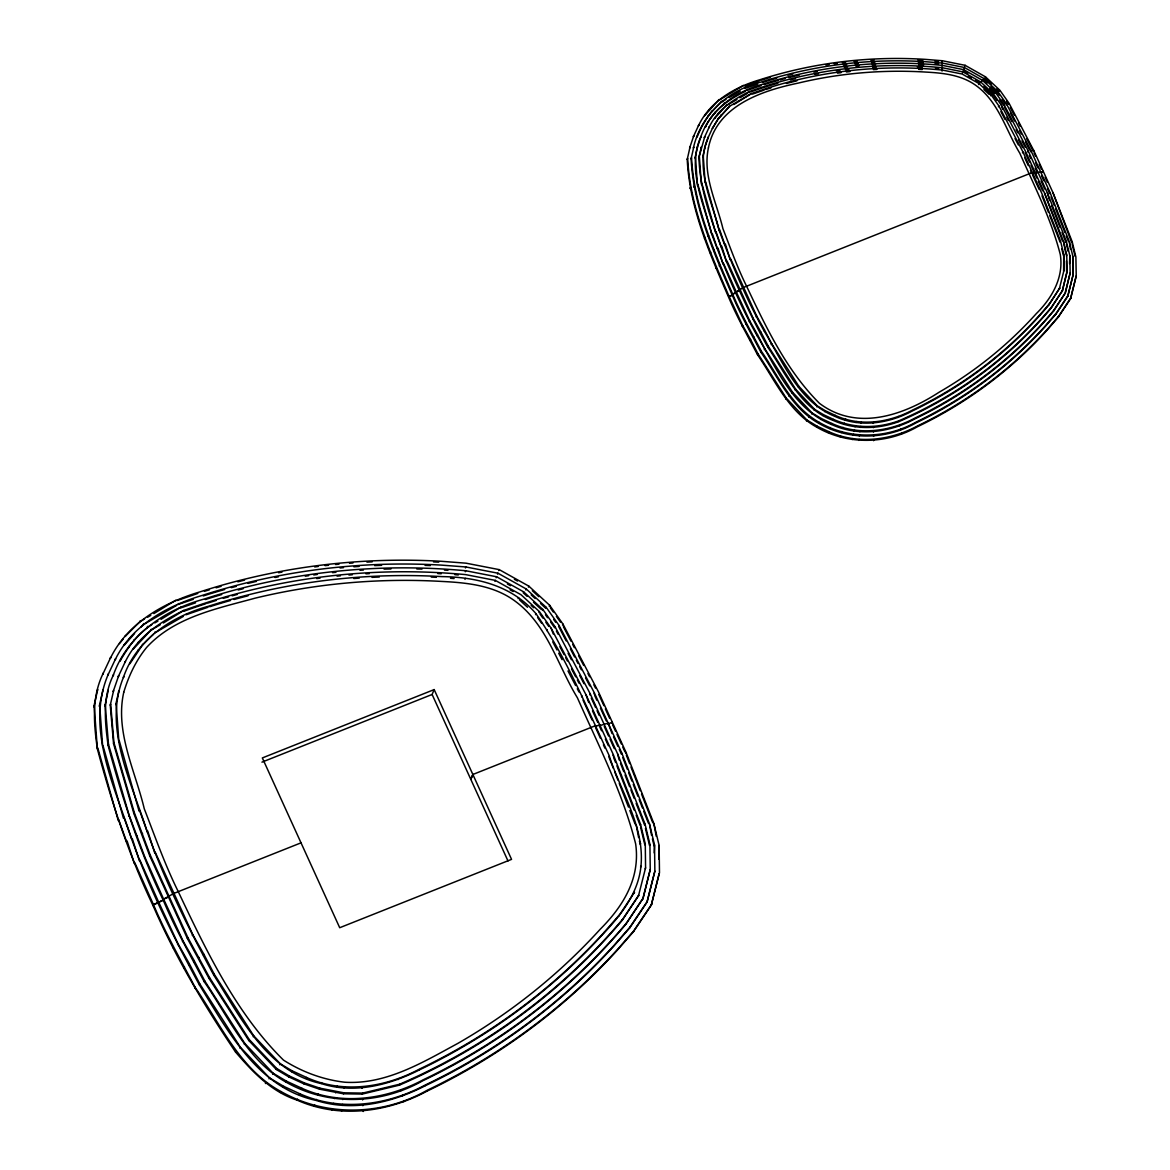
<?xml version="1.0" encoding="UTF-8"?>
<svg xmlns="http://www.w3.org/2000/svg" width="1170" height="1170" viewBox="0 0 1170 1170"><rect width="100%" height="100%" fill="white"/><g stroke="black" fill="none" stroke-linecap="round" stroke-linejoin="round"><path stroke-width="1.5" d="M687.229 159.398L690.022 147.054L689.613 148.034L693.781 135.72L693.371 136.7L698.812 124.897L698.402 125.877C709.854 101.439 734.789 87.136 759.783 79.779A444.439 423.16 22.9 0 1 925.075 59.348L942.318 60.738L965.118 65.315L985.506 76.854L999.867 90.207L1009.052 103.252L1033.71 150.404L1052.883 192.465L1072.188 241.751L1075.888 256.99L1076.225 275.901L1070.594 298.613L1058.323 317.143L1047.443 329.721A444.439 423.16 22.9 0 1 917.148 426.889C886.304 444.395 847.68 445.068 816.879 427.255C788.58 411.708 774.964 380.221 757.502 354.685C747.586 335.761 737.027 317.216 728.734 297.487L729.071 296.361C709.971 252.398 689.964 206.885 687.653 158.418L687.229 159.398C689.554 207.865 709.561 253.378 728.661 297.341M691.119 158.725L693.781 147.025L693.371 148.005C700.903 114.645 728.559 89.783 761.392 81.959A440.958 419.854 22.9 0 1 925.382 61.703L942.347 63.063L964.372 67.48L983.882 78.536L997.674 91.333L1006.507 103.896L1031.019 150.769L1050.104 192.655L1069.292 241.649L1072.861 256.303L1073.182 274.453L1067.771 296.244L1055.925 314.13L1045.219 326.503A440.958 419.854 22.9 0 1 915.934 422.926C886.085 439.891 848.703 440.68 818.868 423.379C791.256 408.023 778.065 377.12 760.909 352.155C751.038 333.333 740.537 314.876 732.303 295.22L732.669 294.138C713.744 250.687 693.927 205.671 691.543 157.745L691.119 158.725C693.503 206.651 713.334 251.667 732.259 295.118L729.071 296.361M700.654 137.329C709.912 109.512 735.55 91.479 763.001 84.152A437.653 416.695 22.9 0 1 942.391 65.403L963.627 69.644L982.259 80.204L995.465 92.459L1003.962 104.54L1028.313 151.12L1047.34 192.845L1066.411 241.546L1069.833 255.63L1070.14 273.019L1065.373 292.88L1053.526 311.118A437.653 416.695 22.9 0 1 914.735 418.962C889.346 432.622 858.297 436.776 831.534 424.491C793.713 409.573 776.544 368.374 757.063 335.629C739.001 303.352 724.815 269.056 711.843 234.468C703.682 203.214 686.322 168.348 701.064 136.349L697.115 147.976M695.009 158.052L697.539 146.996M698.943 157.38L704.749 136.671L704.325 137.65L709.312 126.828L708.903 127.808C716.683 110.448 732.698 99.582 749.327 91.611A433.894 413.127 22.9 0 1 942.42 67.758L962.866 71.853L980.621 81.9L993.228 93.615L1001.388 105.198L1025.593 151.5L1044.532 193.05L1063.486 241.444L1066.762 254.958L1067.069 271.572L1062.521 290.482L1051.099 308.09A433.894 413.127 22.9 0 1 898.882 421.609C877.573 429.522 854.071 429.756 833.216 420.41C800.587 408.637 785.904 373.771 767.769 347.095C752.383 319.512 739.235 290.803 726.57 261.875C714.446 227.945 699.865 193.884 698.943 157.38L701.327 146.981L700.918 147.946M1048.7 305.077L1059.713 288.112L1048.7 305.077A430.282 409.69 22.9 0 1 912.293 410.962C888.688 423.686 859.789 427.928 834.868 416.359C798.774 401.851 782.818 361.969 764.01 330.744C746.167 298.774 732.084 264.844 719.243 230.607C711.813 200.757 694.38 167.559 708.391 136.978L704.662 147.917M702.834 156.707L705.086 146.937M153.051 905.624C129.007 855.445 111.662 802.547 97.359 748.858C93.761 723.265 91.45 696.998 103.296 673.086L102.887 674.066L110.711 657.423L110.302 658.403C127.413 623.171 163.654 602.652 199.924 591.888A656.077 624.678 22.9 0 1 440.914 561.264L466.026 563.179L499.224 569.629L528.84 586.141L549.666 605.299L562.946 624.063L598.499 691.953L626.111 752.529L653.854 823.519L659.134 845.471L659.485 872.776L651.295 905.156L633.262 931.963L617.307 950.186A656.077 624.678 22.9 0 1 426.67 1091.288M93.775 706.855L97.739 689.466L97.315 690.446M424.768 1086.023C391.614 1102.871 352.36 1112.026 316.032 1100.4C257.634 1087.705 228.311 1031.662 199.427 984.964C173.935 937.931 149.804 889.873 131.8 839.417C115.099 787.527 84.913 728.12 108.415 673.935L107.991 674.914L115.596 658.754L115.186 659.734C131.698 625.584 166.974 605.914 202.044 595.471A650.959 619.793 22.9 0 1 441.163 565.095L465.865 566.967L497.923 573.198L526.266 589.007L546.244 607.391L559.041 625.453L594.375 692.918L621.87 753.261L649.452 823.812L654.527 844.945L654.864 871.138L647.01 902.172L629.592 928.073L613.899 946.004A650.959 619.793 22.9 0 1 424.754 1085.994M99.245 706.285L103.004 689.832L102.594 690.812M651.705 904.176L633.672 930.984L617.731 949.206A656.077 624.678 22.9 0 1 427.094 1090.308C382.21 1115.712 326.05 1117.145 280.99 1091.537C240.025 1069.395 220.282 1023.984 195.054 987.202C180.75 959.985 165.511 933.294 153.577 904.878L163.186 900.066C139.332 850.619 122.236 798.393 108.108 745.436C104.905 721.583 102.316 697.071 113.519 674.797L113.11 675.777C126.974 635.573 164.414 609.804 204.165 599.055A645.767 614.85 22.9 0 1 465.704 570.741L496.621 576.766L523.692 591.874L542.836 609.468L555.121 626.827L590.25 693.898L617.643 753.977L645.05 824.119L649.92 844.433L650.242 869.515L643.134 898.209L625.921 924.183A645.767 614.85 22.9 0 1 422.838 1080.714C380.835 1104.538 328.273 1106.323 286.08 1082.148C247.06 1060.576 228.574 1016.832 204.223 981.732C190.052 954.764 174.974 928.322 163.215 900.125L163.595 899.086L144.963 857.405L129.051 814.92L108.517 744.456L105.139 704.749L108.284 690.198L107.874 691.178M399.497 1085.073A640.414 609.76 22.9 0 0 622.25 920.278L638.805 895.211L622.63 919.269A640.414 609.76 22.9 0 1 399.921 1084.093L399.526 1085.117L362.29 1094.067L343.453 1093.789L319.498 1089.168L303.849 1083.83L288.844 1076.927L276.295 1069.468L248.83 1040.539L209.079 978.486L187.419 938.53L149.701 855.767L133.877 813.516L113.548 743.71L110.258 705.174L113.622 690.578L113.198 691.543L118.682 675.675L118.258 676.655L125.409 661.445L125 662.425C136.612 637.445 159.91 621.913 183.982 610.345L163.332 623.01M418.977 1070.111C389.171 1085.117 353.94 1094.184 321.223 1083.566C267.155 1071.895 240.83 1017.841 213.861 975.254C188.765 928.936 165.087 881.551 147.259 831.899C132.049 783.213 102.229 727.447 123.786 676.538L123.376 677.518C136.159 639.888 171.449 616.327 208.435 606.265A635.529 605.095 22.9 0 1 441.88 576.605C477.228 577.073 512.138 585.731 535.962 613.665C566.426 657.365 586.594 707.411 609.117 755.454C620.641 791.9 644.816 826.488 640.955 866.253C638.235 893.061 621.446 914.413 603.632 933.411A635.529 605.095 22.9 0 1 418.962 1070.082M115.728 704.603L118.887 690.943L118.477 691.909M1059.289 289.092L1064.027 270.124L1063.735 254.285L1060.59 241.342L1041.753 193.24L1022.887 151.851L998.829 105.841L991.034 94.755L978.997 83.582L962.135 74.017L942.45 70.083A430.282 409.69 22.9 0 0 766.218 88.569M1062.111 291.462L1067.069 271.572M1065.358 292.207L1070.14 273.019M1067.771 296.244L1073.182 274.453M1070.594 298.613L1076.225 275.901M638.396 896.191L645.577 867.877L645.27 843.906L640.59 824.441L613.358 754.738L586.068 694.892L551.158 628.231L539.385 611.588L521.089 594.769L495.305 580.378L465.543 574.602A640.414 609.76 22.9 0 0 184.012 610.389M642.725 899.189L650.242 869.515M647.01 902.172L654.864 871.138M651.295 905.156L659.061 873.741M119.472 643.646L119.881 642.666M125.57 635.5L125.161 636.465L139.903 621.665L144.553 618.974M124.488 644.451L124.078 645.43L134.565 633.511M120.481 660.085L120.071 661.065C128.1 647.171 137.943 633.219 151.778 624.678M129.431 638.674L129.841 637.694M128.685 647.2L129.095 646.235M139.903 621.665L140.327 620.685M104.73 705.729L105.139 704.749M133.716 640.867L134.126 639.888M133.746 648.034L133.336 649.014L150.871 630.206L160.217 624.809M140.985 627.076L143.968 623.522M110.258 705.174L110.667 704.194L113.958 742.731L134.301 812.536L150.126 854.802L187.843 937.55L209.488 977.506L249.254 1039.574L276.705 1068.488L289.268 1075.947L304.258 1082.864L319.922 1088.188L343.863 1092.809L362.7 1093.087L399.935 1084.151M138.031 643.091L138.44 642.111M130.294 662.776L129.885 663.756L142.301 645.284L153.285 634.257M147.186 627.325L147.61 626.345M137.943 650.798L138.352 649.818M97.359 748.858L94.185 705.876M142.301 645.284L142.725 644.304M150.871 630.206L151.281 629.226M102.726 747.147L99.669 705.305M154.513 633.043L154.923 632.063M108.108 745.436L108.517 744.456M113.548 743.71L113.958 742.731M175.953 600.122L153.855 613.606M118.916 741.999L116.152 703.638M178.63 603.515L178.206 604.481L193.269 599.318M160.977 619.369L181.291 606.908M186.659 613.738L186.249 614.718L208.011 607.245M118.272 820.638L97.768 747.879M123.464 818.269L103.15 746.167M128.641 815.899L129.051 814.92M133.877 813.516L134.301 812.536M139.069 811.132L119.34 741.019M126.667 841.917L118.682 819.658M131.8 839.417L123.874 817.289M136.934 836.916L137.343 835.936M142.126 834.4L142.535 833.42M147.259 831.899L139.479 810.167M134.345 863.562L127.077 840.938M139.449 860.974L132.21 838.437M144.553 858.37L144.963 857.405M149.701 855.767L150.126 854.802M154.806 853.179L147.669 830.934M134.755 862.582L153.46 904.644L153.153 905.858C175.456 957.338 204.267 1005.527 235.536 1052.02C252.793 1072.086 271.235 1091.683 297.078 1100.122C338.847 1118.739 387.138 1112.553 426.684 1091.318M163.215 900.125L153.46 904.644M172.648 947.598L173.058 946.632M177.562 944.585L177.972 943.62L158.608 902.011M182.476 941.572L182.886 940.592L163.639 899.16L173.716 893.47L301.026 842.839M187.419 938.53L187.843 937.55M192.333 935.517L192.757 934.537L155.215 852.199M184.041 967.78L184.451 966.8M188.896 964.68L189.306 963.7L177.972 943.62M193.752 961.579L194.161 960.599L182.886 940.592M198.666 958.449L199.076 957.469M203.521 955.334L203.931 954.369L192.757 934.537M194.63 988.182L195.054 987.202M199.427 984.964L199.851 983.985L189.306 963.7M204.223 981.732L204.648 980.752L194.161 960.599M209.079 978.486L209.488 977.506M213.861 975.254L214.286 974.274L203.931 954.369M235.536 1052.02L235.945 1051.04M239.952 1048.203L240.362 1047.223L199.851 983.985M244.369 1044.386L244.779 1043.421L204.648 980.752M248.83 1040.539L249.254 1039.574M253.261 1036.737L253.671 1035.757L214.286 974.274M465.455 567.947L465.865 566.967M465.294 571.735L465.704 570.77M464.958 579.369L465.367 578.404M265.458 1083.537L265.868 1082.557M269.056 1078.857L269.48 1077.892L240.362 1047.223M261.948 762.153L432.11 694.468L434.172 689.583L511.553 859.365L339.709 927.722L262.329 757.941L434.172 689.583M272.668 1074.192L273.078 1073.212L244.779 1043.421M276.295 1069.468L276.705 1068.488M279.893 1064.788L280.317 1063.808L253.671 1035.757M498.8 570.594L499.224 569.629M497.513 574.163L497.923 573.198M496.212 577.746L496.621 576.766M494.895 581.358L495.305 580.378M280.581 1092.517L280.99 1091.537M283.33 1087.34L283.74 1086.36L269.48 1077.892M286.08 1082.148L286.489 1081.182L273.078 1073.212M288.844 1076.927L289.268 1075.947M291.593 1071.735L292.017 1070.769L280.317 1063.808M705.057 114.704L704.632 115.684L718.994 99.538M697.422 136.042L697.013 137.007L702.307 125.541M708.508 110.726L708.918 109.746M701.883 126.506L708.347 115.654M707.938 116.634L712.003 110.989M705.788 126.17L705.378 127.15C713.495 110.331 728.851 99.157 745.378 91.392M711.243 117.57L711.653 116.59M297.078 1100.122L297.487 1099.142M299.33 1094.71L299.739 1093.731C340.177 1111.851 386.904 1105.591 425.178 1085.043A650.959 619.793 22.9 0 0 614.338 945.038L630.001 927.093L647.419 901.192M301.582 1089.299L301.992 1088.319C341.099 1105.928 386.261 1099.595 423.262 1079.764A645.767 614.85 22.9 0 0 626.359 923.218L643.134 898.209M303.849 1083.83L304.258 1082.864M306.101 1078.418L306.511 1077.438C342.942 1094.038 384.959 1087.544 419.401 1069.131A635.529 605.095 22.9 0 0 604.056 932.446M714.665 113.198L715.075 112.218M711.594 111.954L721.641 101.205M714.987 117.57L714.577 118.536L726.95 104.583M717.766 114.455L718.19 113.475M729.583 106.265L718.292 118.506L712.398 128.451L717.883 119.486L729.583 106.265L751.301 93.673L766.218 88.554M723.864 103.867L724.274 102.887M717.883 119.486L718.292 118.506M689.847 188.516L690.256 187.536M720.852 115.684L721.261 114.704M518.12 598.601L518.529 597.621M693.664 187.039L694.073 186.074M523.692 591.874L523.283 592.839L527.114 596.364M525.856 589.987L526.266 589.007M697.481 185.577L695.433 157.072M528.43 587.121L528.84 586.141M321.223 1083.566L321.648 1082.601M701.342 184.099L699.353 156.4M743.374 85.395L720.106 99.626M319.498 1089.168L319.922 1088.188M317.757 1094.798L318.167 1093.818M316.032 1100.4L316.441 1099.42M314.306 1105.986L314.715 1105.006M705.159 182.622L703.243 155.727M745.348 87.457L744.939 88.437L757.765 84.035M747.323 89.52L746.913 90.499L761.012 85.659M748.917 92.591L749.327 91.611M751.301 93.673L733.824 104.54M535.553 614.645L535.962 613.665M336.814 1087.12L337.238 1086.155M335.629 1092.838L336.039 1091.859M538.96 612.568L539.385 611.588M334.43 1098.601L334.839 1097.621M333.231 1104.319L333.655 1103.339M472.855 774.467L470.808 779.352L472.87 774.481L595.53 725.663L595.12 726.643L599.713 724.815M542.427 610.447L542.836 609.468M332.046 1110.023L332.455 1109.058M546.244 607.391L545.834 608.356L540.511 603.457M344.097 1088.012L344.506 1087.032M704.472 238.329L704.881 237.349M343.453 1093.789L343.863 1092.809M549.256 606.279L549.666 605.299M342.81 1099.61L343.219 1098.645M708.157 236.398L708.567 235.419M342.166 1105.401L342.576 1104.421M341.523 1111.178L341.933 1110.198M711.843 234.468L697.905 184.597M546.843 630.586L547.253 629.621M715.557 232.537L701.751 183.12M551.158 628.231L553.249 633.979M719.243 230.607L705.568 181.657M710.307 253.1L710.716 252.12M555.121 626.827L554.712 627.807L550.617 622.016M713.963 251.082L714.373 250.102M361.998 1088.275L362.407 1087.296M717.605 249.064L712.252 233.488M559.041 625.453L558.631 626.433L566.192 640.882M362.29 1094.067L362.7 1093.087M721.29 247.045L715.967 231.558M562.536 625.043L562.946 624.063M362.583 1099.917L362.992 1098.937M724.947 245.027L719.652 229.627M715.66 268.12L716.069 267.155M362.875 1105.708L363.285 1104.729M719.287 266.043L719.696 265.063M363.168 1111.5L363.577 1110.52M722.914 263.967L718.014 248.084M726.57 261.875L721.7 246.066M730.197 259.784L725.356 244.047M398.122 1079.588L398.546 1078.623M1068.195 295.264L1056.334 313.15L1045.629 325.523A440.958 419.854 22.9 0 1 916.344 421.946C886.509 438.911 849.113 439.701 819.293 422.399C791.666 407.043 778.489 376.14 761.334 351.175C751.447 332.353 740.946 313.896 732.712 294.24L736.266 291.93L723.323 262.987M400.944 1090.703L401.354 1089.723M402.334 1096.231L402.758 1095.252M403.738 1101.76L404.147 1100.78M581.534 696.837L581.943 695.857M586.068 694.892L588.685 702.512M742.263 326.488L742.672 325.509L729.144 296.522L732.303 295.22M745.758 324.105L746.167 323.139M589.841 694.863L590.25 693.898M749.253 321.735L749.663 320.755L736.296 291.973L743.462 287.469L1032.32 172.546L1031.911 173.526L1030.463 170.337M593.965 693.898L594.375 692.918M752.763 319.337L753.188 318.357L726.994 260.895M756.259 316.968L756.668 315.988L730.606 258.804M750.145 340.514L750.57 339.534L742.672 325.509M753.612 338.071L754.021 337.092M757.063 335.629L757.473 334.649L749.663 320.755M760.558 333.172L760.968 332.207L753.188 318.357M764.01 330.744L764.419 329.764L756.668 315.988M757.502 354.685L757.911 353.706L750.57 339.534M760.909 352.155L761.334 351.175M764.332 349.64L764.741 348.66L757.473 334.649M612.056 733.59L608.122 723.089L599.303 725.78L601.57 730.767M767.769 347.095L768.193 346.115L760.968 332.207M771.191 344.58L771.6 343.6L764.419 329.764M611.895 723.221L612.305 722.241L607.713 724.069M612.934 755.703L613.358 754.738M617.643 753.977L619.179 759.973M621.87 753.261L621.46 754.226L619.296 749.473M625.701 753.509L626.111 752.529M785.801 399.043L786.225 398.063L757.911 353.706M788.96 396.118L789.37 395.138M792.105 393.193L792.529 392.213L764.741 348.66M795.293 390.239L795.702 389.259L768.193 346.115M798.452 387.299L798.861 386.334L771.6 343.6M941.908 61.718L942.318 60.738M941.938 64.043L942.347 63.063M941.967 66.368L942.391 65.388M942.011 68.737L942.42 67.758M942.04 71.063L942.45 70.083M806.466 420.981L806.876 420.001L786.225 398.063M636.188 824.733L638.63 837.588M809.055 417.456L809.464 416.476M811.644 413.931L812.053 412.952L792.529 392.213M814.247 410.363L814.656 409.383L795.702 389.259M640.59 824.441L640.18 825.406L636.188 815.212M816.835 406.838L817.245 405.858L798.861 386.334M964.709 66.295L965.118 65.315M963.217 70.624L963.627 69.644M963.963 68.46L964.372 67.48M645.05 824.119L644.626 825.099L636.144 803.395M962.457 72.832L962.866 71.853M640.663 843.394L640.253 844.374L639.434 840.981M649.452 823.812L651.573 835.365M816.879 427.255L817.289 426.275L806.876 420.001M818.868 423.379L819.293 422.399M820.872 419.489L821.281 418.509L812.053 412.952M822.89 415.569L823.3 414.589L814.656 409.383M824.894 411.694L825.303 410.714L817.245 405.858M653.854 823.519L656.282 836.316M618.55 916.359L634.52 892.242L634.111 893.222M649.92 844.433L649.511 845.398L645.445 828.477M640.546 867.233L640.955 866.253M833.216 420.41L833.625 419.43C854.48 428.776 877.983 428.542 899.291 420.63A433.894 413.127 22.9 0 0 1051.508 307.11L1062.521 290.482M834.868 416.359L835.278 415.394C860.199 426.962 889.098 422.692 912.717 409.997A430.282 409.69 22.9 0 0 1049.11 304.098M622.221 920.249L622.63 919.269M828.228 432.578L828.638 431.598C857.215 444.6 890.414 440.563 917.558 425.924A444.439 423.16 22.9 0 0 1047.852 328.741L1058.733 316.163L1071.003 297.633M829.881 428.542L830.29 427.562M831.534 424.491L831.958 423.511C858.707 435.796 889.756 431.657 915.145 417.968A437.653 416.695 22.9 0 0 1053.936 310.138L1065.373 292.88M654.205 852.915L654.527 844.945M645.167 868.857L645.577 867.877M978.588 84.562L978.997 83.582M980.621 81.9L980.211 82.88L975.765 80.364M625.921 924.183L626.345 923.203M659.134 845.471L658.885 859.189M981.849 81.183L982.259 80.204M983.882 78.536L983.473 79.516L987.231 82.997M985.506 76.854L985.096 77.834L991.619 83.904M629.592 928.073L630.001 927.093M845.266 419.986L845.676 419.006M843.965 424.154L844.389 423.174M842.663 428.352L843.073 427.386M841.362 432.534L841.771 431.554M840.06 436.702L840.484 435.723M633.262 931.963L633.672 930.984M990.624 95.735L991.034 94.755M996.898 100.386L992.818 94.595L993.228 93.615M855.987 422.502L856.396 421.522M995.465 92.459L995.056 93.439L989.776 88.54M855.051 426.757L855.46 425.778M854.115 431.043L854.524 430.063M999.224 95.106L997.249 92.313L997.674 91.333M853.193 435.298L853.603 434.319M852.257 439.554L852.667 438.574M860.974 423.13L861.383 422.151M860.418 427.43L860.842 426.45M859.862 431.774L860.286 430.794M859.321 436.074L859.731 435.094M998.419 106.806L998.829 105.841M858.765 440.388L859.175 439.408M1001.388 105.198L1002.646 109.366M1003.553 105.505L1003.962 104.54M1006.098 104.876L1006.507 103.896M873.259 423.379L873.683 422.399M873.346 427.693L873.771 426.714M873.449 432.052L873.858 431.072M873.537 436.366L873.946 435.386M873.624 440.68L874.034 439.701M898.033 417.471L898.443 416.505M898.882 421.609L899.291 420.63M899.73 425.778L900.154 424.812M900.578 429.916L900.988 428.937M901.426 434.055L901.836 433.075M1022.478 152.831L1022.887 151.851M1027.903 152.1L1028.313 151.12M1030.594 151.734L1031.019 150.769M1033.71 150.404L1033.3 151.383L1026.719 138.806M1042.88 172.414L1043.289 171.434L1034.646 173.248M1044.532 193.05L1062.418 240.757M1047.34 192.845L1049.548 200.538M1050.104 192.655L1049.695 193.635L1047.486 188.809M1052.883 192.465L1071.764 242.731L1072.188 241.751M1063.486 241.444L1065.943 254.241M1066.411 241.546L1066.002 242.512L1062.053 232.45M1064.027 270.124L1063.618 271.104L1063.735 254.285M1069.292 241.649L1070.462 249.137M1066.353 255.937L1066.762 254.958M1069.833 255.63L1069.541 263.557M1072.861 256.303L1072.773 275.433M1051.099 308.09L1051.508 307.11M1053.526 311.118L1053.936 310.138M1055.925 314.13L1056.334 313.15M1058.323 317.143L1058.733 316.163M707.967 137.958L712.808 127.471M120.422 642.447L123.259 638.864M604.042 932.431L618.959 915.379M721.217 102.185L725.97 99.435M729.129 97.607L740.2 91.187M728.033 104.7L736.983 99.508M739.966 97.783L747.425 93.454M147.654 617.19L150.754 615.405M143.544 624.502L176.641 605.402M154.849 622.908L157.906 621.138M156.019 632.166L183.222 616.458M1031.911 173.526L1035.055 172.268M736.266 291.93L738.899 290.92M732.669 294.138L735.857 292.909M163.595 899.086L167.442 897.595M744.603 85.819L759.374 80.759M752.544 94.083L764.142 90.105M177.255 600.502L197.788 593.453M180.882 607.888L195.58 602.828M450.494 578.287L454.121 578.565M935.005 61.162L938.457 61.44M935.152 63.502L938.545 63.78M292.017 1070.769L306.511 1077.438M286.489 1081.182L301.992 1088.319M283.74 1086.36L299.739 1093.731M825.303 410.714L835.278 415.394M823.3 414.589L833.625 419.43M821.281 418.509L831.958 423.511M817.289 426.275L828.638 431.598M514.39 579.296L517.52 581.037M507.356 583.962L510.544 585.731M510.061 589.826L513.103 591.508M964.767 71.502L967.882 73.271M968.38 76.182L971.334 77.864M532.335 590.718L538.843 596.7M531.18 594.886L535.187 598.557M533.491 602.228L541.14 609.278M531.136 605.358L533.739 607.756M519.451 599.844L527.509 607.245M996.84 88.759L999.458 91.187M990.99 86.492L997.249 92.313M983.999 86.404L992.818 94.595M983.941 89.52L989.279 94.492M550.28 607.727L553.337 612.056M556.408 616.385L560.488 622.162M553.702 619.486L555.677 622.264M545.498 614.791L547.545 617.687M539.955 613.957L542.895 618.111M545.834 622.279L548.788 626.433M537.6 617.541L541.71 623.347M1006.595 101.322L1008.642 104.232M1002.163 99.289L1005.118 103.472M999.765 100.152L1002.602 104.174M563.384 626.667L571.004 641.204M572.7 644.436L574.382 647.668M578.623 655.756L583.698 665.452M587.94 673.54L589.621 676.772M593.863 684.845L595.545 688.077M570.404 648.911L574.616 656.955M576.298 660.158L577.98 663.375M579.662 666.593L581.344 669.796M585.556 677.839L589.753 685.869M556.379 630.996L558.061 634.198M568.093 653.357L571.443 659.748M579.808 675.704L583.976 683.689M559.889 646.674L564.057 654.6M565.71 657.774L567.377 660.948M571.53 668.889L575.684 676.816M577.351 679.989L579.018 683.163M552.766 641.906L556.993 649.979M558.69 653.211L562.068 659.675M567.991 670.98L575.611 685.518M577.307 688.75L578.989 691.982M1010.28 107.377L1014.39 115.23M1018.5 123.084L1020.152 126.228M1010.324 112.949L1014.551 121.037M1019.611 130.733L1021.308 133.965M1025.534 142.038L1029.761 150.126M1004.386 107.113L1011.948 121.578M1016.145 129.607L1017.827 132.824M1022.024 140.853L1025.388 147.274M1006.814 117.351L1008.481 120.539M1018.5 139.698L1022.668 147.683M1000.906 111.574L1005.059 119.501M1015.019 138.543L1018.339 144.89M1034.031 153.007L1035.508 156.239M1039.194 164.326L1041.402 169.182M1045.088 177.27L1047.311 182.125M1035.743 163.025L1037.951 167.851M1041.622 175.909L1043.815 180.75M1029.366 155.303L1030.829 158.52M1035.216 168.144L1036.678 171.361M1041.066 180.984L1044.737 189.013M1025.169 152.466L1029.542 162.06M1031.004 165.262L1036.839 178.045M1038.287 181.248L1042.66 190.842M1024.657 157.599L1028.284 165.57M1032.642 175.12L1039.165 189.452M598.821 694.527L603.91 705.685M605.358 708.874L609.716 718.438M612.627 724.815L615.522 731.191M616.985 734.38L621.343 743.944M622.791 747.133L624.97 751.915M594.682 695.492L596.861 700.245M600.473 708.186L606.265 720.895M613.504 736.764L617.848 746.299M591.274 698.037L595.603 707.514M597.051 710.687L599.201 715.426M604.246 726.497L608.575 735.988M610.023 739.147L614.338 748.639M592.473 710.819L597.782 722.46M605.358 739.089L608.385 745.729M583.04 700.143L592.093 720.018M595.866 728.296L600.4 738.226M603.413 744.851L604.934 748.156M432.11 694.468L507.999 860.974M139.859 859.994L158.535 901.865M1051.026 197.013L1054.331 205.467M1055.647 208.845L1064.919 232.494M1066.236 235.872L1068.225 240.932M1051.523 205.584L1060.079 227.404M1042.002 195.887L1048.495 212.472M1049.797 215.777L1060.181 242.322M626.359 755.191L629.665 763.644M630.981 767.023L640.224 790.686M641.555 794.064L652.787 822.803M622.776 757.59L627.369 769.348M628.685 772.712L631.961 781.107M633.277 784.47L637.869 796.229M639.186 799.593L642.476 807.987M643.778 811.351L648.385 823.11M620.495 763.308L623.756 771.659M625.058 774.993L629.621 786.693M630.922 790.028L634.198 798.379M613.606 757.414L615.596 762.504M616.926 765.911L634.198 810.108M608.707 756.434L613.329 768.266M614.645 771.644L617.95 780.097M619.266 783.476L628.509 807.124M629.826 810.503L635.105 824.031M1072.188 244.428L1075.054 256.274M1066.426 244.281L1068.137 251.331M1061.76 248.786L1063.325 255.25M652.421 838.875L654.118 845.925M640.604 827.19L644.86 844.886M1066.44 260.91L1066.66 272.537M760.953 80.247A444.439 423.16 22.9 0 1 770.504 77.337M825.801 64.95A444.439 423.16 22.9 0 1 829.106 64.438M834.078 63.721A444.439 423.16 22.9 0 1 837.398 63.282M842.385 62.654A444.439 423.16 22.9 0 1 845.72 62.273M854.056 61.41A444.439 423.16 22.9 0 1 857.405 61.103M870.802 60.153A444.439 423.16 22.9 0 1 874.165 59.977M917.923 59.962A444.439 423.16 22.9 0 1 922.969 60.226M762.547 82.441A440.958 419.854 22.9 0 1 776.778 78.185M787.951 75.216A440.958 419.854 22.9 0 1 792.763 74.032M843.351 64.979A440.958 419.854 22.9 0 1 846.656 64.599M854.919 63.75A440.958 419.854 22.9 0 1 858.239 63.458M871.533 62.507A440.958 419.854 22.9 0 1 874.868 62.332M918.289 62.317A440.958 419.854 22.9 0 1 923.306 62.58M764.303 84.562A437.653 416.695 22.9 0 1 778.255 80.408M780.01 79.926A437.653 416.695 22.9 0 1 785.275 78.507M788.814 77.6A437.653 416.695 22.9 0 1 799.446 75.041M813.75 72.057A437.653 416.695 22.9 0 1 817.333 71.385M844.301 67.304A437.653 416.695 22.9 0 1 847.577 66.924M855.796 66.09A437.653 416.695 22.9 0 1 859.072 65.783M872.264 64.862A437.653 416.695 22.9 0 1 875.569 64.686M918.655 64.657A437.653 416.695 22.9 0 1 923.627 64.92M750.599 91.977A433.894 413.127 22.9 0 1 778.006 83.172M790.218 79.882A433.894 413.127 22.9 0 1 795.483 78.595M814.949 74.397A433.894 413.127 22.9 0 1 818.517 73.725M836.433 70.829A433.894 413.127 22.9 0 1 840.031 70.332M845.442 69.659A433.894 413.127 22.9 0 1 849.054 69.235M872.644 67.26A433.894 413.127 22.9 0 1 876.286 67.07M917.368 66.982A433.894 413.127 22.9 0 1 922.311 67.216M935.444 68.138A433.894 413.127 22.9 0 1 938.72 68.416M765.809 89.549A430.282 409.69 22.9 0 1 770.928 87.94M786.415 83.494A430.282 409.69 22.9 0 1 796.843 80.847M837.457 73.154A430.282 409.69 22.9 0 1 841.025 72.657M846.393 71.984A430.282 409.69 22.9 0 1 849.976 71.575M873.376 69.615A430.282 409.69 22.9 0 1 876.988 69.425M918.655 69.366A430.282 409.69 22.9 0 1 922.282 69.542M209.752 606.718A635.529 605.095 22.9 0 1 230.534 600.473M234.015 599.493A635.529 605.095 22.9 0 1 248.025 595.808M353.793 578.521A635.529 605.095 22.9 0 1 359.263 578.126M372.016 577.351A635.529 605.095 22.9 0 1 379.314 577.029M431.277 577.088A635.529 605.095 22.9 0 1 436.366 577.322M183.602 611.369A640.414 609.76 22.9 0 1 205.905 603.705M207.646 603.135A640.414 609.76 22.9 0 1 216.333 600.429M223.324 598.353A640.414 609.76 22.9 0 1 228.589 596.846M232.099 595.852A640.414 609.76 22.9 0 1 237.393 594.418M316.704 578.565A640.414 609.76 22.9 0 1 320.097 578.126M337.033 576.152A640.414 609.76 22.9 0 1 340.426 575.816M348.923 575.04A640.414 609.76 22.9 0 1 352.331 574.762M365.961 573.827A640.414 609.76 22.9 0 1 369.369 573.636M437.799 573.578A640.414 609.76 22.9 0 1 441.222 573.768M454.881 574.675A640.414 609.76 22.9 0 1 458.304 574.953M205.379 599.537A645.767 614.85 22.9 0 1 221.7 594.55M238.168 590.002A645.767 614.85 22.9 0 1 243.141 588.729M305.268 576.196A645.767 614.85 22.9 0 1 308.661 575.684M313.765 574.967A645.767 614.85 22.9 0 1 317.172 574.499M332.529 572.656A645.767 614.85 22.9 0 1 335.951 572.291M359.95 570.258A645.767 614.85 22.9 0 1 363.387 570.053M384.053 569.117A645.767 614.85 22.9 0 1 390.941 568.956M416.827 568.971A645.767 614.85 22.9 0 1 422.004 569.088M444.454 570.097A645.767 614.85 22.9 0 1 447.934 570.316M204.472 591.318A656.077 624.678 22.9 0 1 209.43 589.782M216.084 587.793A656.077 624.678 22.9 0 1 221.071 586.346M237.832 581.812A656.077 624.678 22.9 0 1 244.574 580.115M278.577 572.744A656.077 624.678 22.9 0 1 281.999 572.101M314.715 566.938A656.077 624.678 22.9 0 1 318.181 566.485M325.114 565.636A656.077 624.678 22.9 0 1 328.594 565.242M335.541 564.51A656.077 624.678 22.9 0 1 339.022 564.174M349.464 563.267A656.077 624.678 22.9 0 1 352.96 562.989M366.927 562.112A656.077 624.678 22.9 0 1 372.162 561.849M433.5 561.892A656.077 624.678 22.9 0 1 438.75 562.156M203.273 595.954A650.959 619.793 22.9 0 1 224.684 589.504M231.324 587.676A650.959 619.793 22.9 0 1 236.325 586.346M248.025 583.391A650.959 619.793 22.9 0 1 256.42 581.417M274.994 577.468A650.959 619.793 22.9 0 1 278.387 576.81M340.046 567.976A650.959 619.793 22.9 0 1 343.497 567.655M353.881 566.806A650.959 619.793 22.9 0 1 359.073 566.441M374.678 565.607A650.959 619.793 22.9 0 1 381.625 565.344M425.09 565.373A650.959 619.793 22.9 0 1 430.311 565.563M708.42 147.888C702.453 175.5 716.64 202.395 722.928 228.677C730.46 248.025 737.349 267.594 746.592 286.226C766.233 327.673 786.591 370.568 819.424 403.299C856.996 431.73 903.445 415.291 939.086 392.242A427.035 406.59 22.9 0 0 1036.298 313.633C1052.02 298.101 1063.91 277.392 1060.298 254.577C1051.303 219.258 1034.499 186.396 1019.787 153.182C1006.098 130.645 998.917 102.697 976.965 86.229C962.383 75.099 943.971 73.066 926.216 72.101A427.035 406.59 22.9 0 0 798.189 83.099C761.246 90.821 716.742 105.9 708.42 147.888M123.757 692.274C114.85 732.025 135.281 770.884 144.261 808.762C155.069 836.638 164.97 864.82 178.279 891.657C206.432 951.078 236.223 1013.586 283.506 1060.122C301.933 1071.866 322.993 1079.72 344.74 1082.221C386.041 1084.809 422.926 1062.272 457.953 1043.333A630.82 600.62 22.9 0 0 551.348 976.95A628.509 598.426 22.9 0 0 600.225 929.229C623.478 905.887 640.502 878.026 635.646 843.848C622.82 792.967 598.587 745.626 577.41 697.803C557.651 665.364 547.326 625.029 515.546 601.468C494.252 585.439 467.473 582.704 441.704 581.431A628.509 598.426 22.9 0 0 371.007 581.271A630.82 600.62 22.9 0 0 255.06 598.177C216.889 608.649 174.403 617.029 146.586 647.478C135.895 660.582 128.583 676.143 123.757 692.274"/></g></svg>
